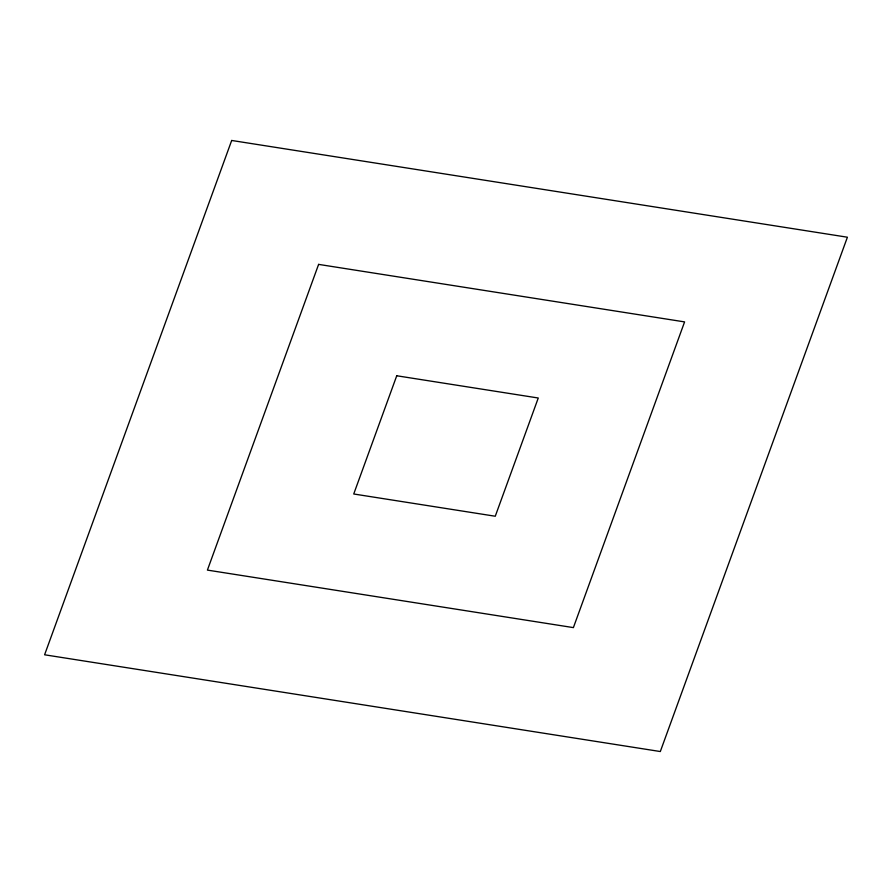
<?xml version="1.0" encoding="UTF-8"?>
<svg xmlns="http://www.w3.org/2000/svg" width="892" height="892" viewBox="0 0 892 892"><rect width="100%" height="100%" fill="white"/><g stroke="black" fill="none" stroke-linecap="round" stroke-linejoin="round"><path stroke-width="1.34" d="M231.686 140.468L44.6 654.784L660.314 751.532L847.4 237.216L231.686 140.468M318.611 264.389L207.412 570.1L573.389 627.611L684.588 321.9L318.611 264.389M396.739 375.766L353.734 493.99L495.261 516.234L538.266 398.01L396.739 375.766"/></g></svg>
